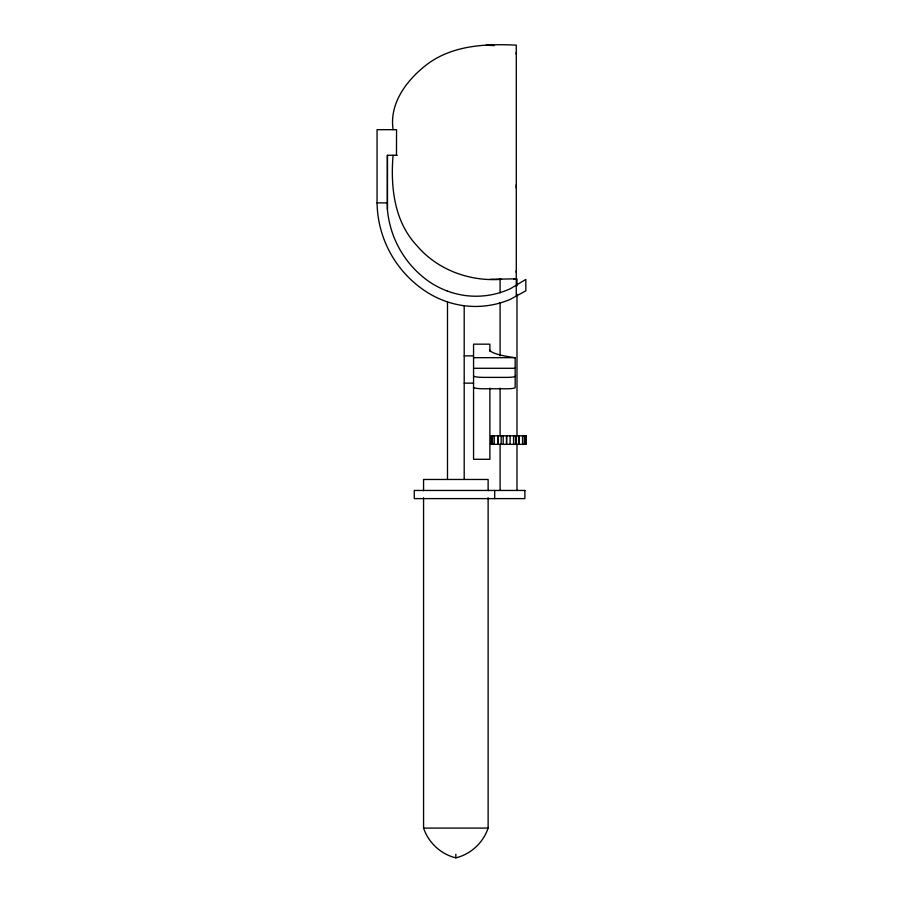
<?xml version="1.0" encoding="UTF-8"?>
<svg xmlns="http://www.w3.org/2000/svg" width="903" height="903" viewBox="0 0 903 903"><rect width="100%" height="100%" fill="white"/><g stroke="black" fill="none" stroke-linecap="round" stroke-linejoin="round"><path stroke-width="1.35" d="M397.173 155.282L387.41 155.282L387.41 209.304A98.709 98.709 0 0 0 426.035 279.422C437.955 288.373 452.211 294.051 467.02 295.744A82.489 82.489 0 0 0 510.567 288.61L525.839 279.422L525.839 290.845L510.184 299.401A89.42 89.42 0 0 1 466.467 306.004C451.635 304.424 437.278 299.186 424.918 290.845A107.988 107.988 0 0 1 377.059 202.87L377.059 129.682L396.552 129.682L396.473 155.282M393.053 155.282C390.468 186.977 394.148 221.528 416.983 245.751C437.65 270.11 470.102 281.747 501.594 279.298M516.279 52.476L516.234 53.175A5.35 5.35 0 0 1 516.098 53.853M488.128 497.745L488.128 828.085C483.274 842.612 470.79 854.306 455.846 857.85C440.901 854.306 428.417 842.612 423.563 828.085L423.563 497.745M516.279 279.298L516.279 45.15C485.961 43.683 453.374 45.139 427.909 63.729C407.569 79.001 388.945 102.784 393.132 129.682M490.239 279.298L516.99 278.813L516.99 285.822M377.059 202.87L387.41 202.87M446.917 290.845L447.493 291.071M464.198 355.872L473.556 355.872M473.556 357.69L515.173 357.678L515.173 387.635A8.432 1.129 0 0 1 506.741 388.775L484.166 388.775A10.61 1.422 0 0 1 473.556 387.353M473.556 368.289L515.173 368.289M464.198 383.143L473.556 383.143M423.563 828.085L488.128 828.085M486.186 45.15L494.009 45.635M489.889 350.24L490.419 350.951A88.494 11.852 0 0 0 515.173 357.69M516.279 272.458L516.234 271.758A5.35 5.35 0 0 0 516.098 271.069M516.268 184.799L516.279 188.05M525.896 435.799L525.896 444.344M524.372 435.799L524.372 444.344M522.566 435.799L522.566 444.344M519.191 435.799L519.191 444.344M518.57 435.799L518.57 444.344M516.99 294.231L516.99 435.799M516.99 444.344L516.99 490.453M516.268 296.455L516.279 278.813A116.464 116.464 0 0 1 513.57 278.903M516.268 435.799L516.268 444.344M515.478 435.799L515.478 444.344M513.559 435.799L513.559 444.344M510.127 435.799L510.071 444.344M503.174 435.799L503.174 444.344M501.165 435.799L501.165 444.344M500.093 278.813L500.093 292.832M500.093 302.64L500.093 355.906M500.093 388.143L500.093 435.799M500.093 444.344L500.093 490.453M498.129 435.799L498.129 444.344M497.666 435.799L497.666 444.344M494.709 490.453L494.709 498.614M494.234 435.799L494.234 444.344M492.507 435.799L492.507 444.344M489.889 351.583L489.889 344.167L473.556 344.167L473.556 459.3L489.889 459.3L489.889 388.121M488.128 490.724L488.128 479.47L423.563 479.47L423.563 490.724M464.198 305.654L464.198 479.47M455.846 854.215L455.846 857.85M447.493 301.918L447.493 479.47M387.41 155.282L387.41 209.304M473.556 375.964A10.61 1.422 0 0 0 484.166 377.386L506.741 377.386A8.432 1.129 0 0 0 515.173 376.258M525.941 435.799L491.142 435.799L491.142 444.344L525.941 444.344L525.941 435.799M524.88 490.453L414.263 490.453L414.263 498.614L524.88 498.614L524.88 490.453M506.583 444.344L506.583 435.799L506.527 444.344"/></g></svg>
